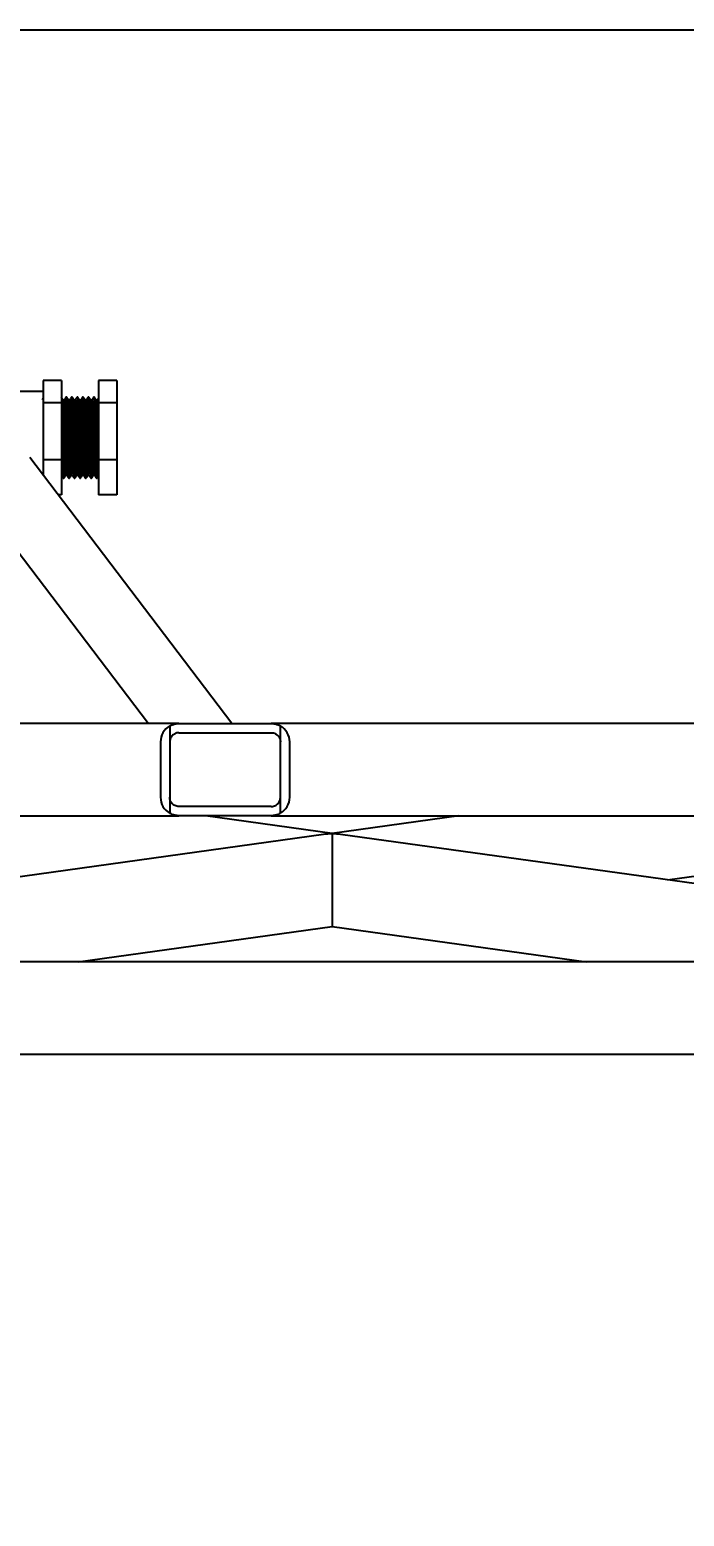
# Model space of a CAD drawing. Header units: millimetres. Extents: x -1160 to 841, y -1082 to 594.
# Drawn here: x 714.2 to 749.7, y 317.8 to 398.4 of the extents above; entities that cross this region are included whole.
import ezdxf

# ---------------------------------------------------------------- set-up
doc = ezdxf.new("R2010")
doc.units = ezdxf.units.MM
doc.layers.add('FORMAT', color=7, linetype='Continuous')
doc.styles.add('SLDTEXTSTYLE1', font='TXT', dxfattribs={"width": 0.7})
doc.dimstyles.new('SLDDIMSTYLE21', dxfattribs={"dimtxt": 3.5, "dimasz": 3.302, "dimexe": 0, "dimexo": 0.0625, "dimgap": 0.875, "dimtad": 1, "dimdec": 0, "dimlfac": 2, "dimrnd": 1e-09, "dimzin": 12, "dimdsep": 46, "dimtxsty": 'SLDTEXTSTYLE1', "dimsah": 1, "dimcen": 0.09, "dimadec": 0, "dimazin": 3, "dimtfac": 1, "dimtmove": 0, "dimatfit": 0, "dimfxl": 0, "dimfrac": 2, "dimtolj": 1, "dimarcsym": 0})

# ---------------------------------------------------------------- blocks, each defined once
blk = doc.blocks.new('_D_55')
at = {"layer": 'FORMAT'}
for p, q in [((714.721, 311.08), (691.876, 324.269)), ((700.159, 285.859), (715.221, 311.946)), ((714.721, 311.08), (723.381, 306.08)), ((708.82, 280.859), (723.881, 306.946)), ((723.381, 306.08), (728.88, 302.905))]:
    blk.add_line(p, q, dxfattribs=at)
for points in [[(714.721, 311.08), (712.115, 313.171), (711.607, 312.291)], [(723.381, 306.08), (725.987, 303.989), (726.495, 304.869)]]:
    blk.add_solid(points, dxfattribs=at)
at = {"layer": 'FORMAT', "char_height": 3.5, "attachment_point": 1, "rotation": 330, "style": 'SLDTEXTSTYLE1'}
for s, insert in [('%%c', (694.132, 328.176)), ('20', (698.527, 325.639)), ('H7/g6', (703.64, 322.687))]:
    blk.add_mtext(s, dxfattribs=dict(at, insert=insert))

msp = doc.modelspace()

# ---------------------------------------------------------------- linework, layer by layer
at = {"color": 7, "linetype": 'Continuous', "lineweight": 25}
for p, q in [((679.98271, 398.393468), (776.505219, 398.393468)), ((714.931709, 378.789848), (707.931709, 378.789848)), ((715.931709, 379.382362), (714.931709, 379.382362)), ((714.931709, 379.382362), (714.931709, 378.178553)), ((715.931709, 379.382362), (715.931709, 378.178553)), ((718.931709, 379.382362), (717.931709, 379.382362)), ((717.931709, 379.382362), (717.931709, 378.178553)), ((718.931709, 379.382362), (718.931709, 378.178553)), ((715.931709, 378.178553), (714.931709, 378.178553)), ((714.931709, 378.178553), (714.931709, 375.086039)), ((715.931709, 378.178553), (715.931709, 375.086039)), ((716.081349, 378.327469), (716.007311, 378.327469)), ((716.212709, 378.489848), (716.175209, 378.489848)), ((716.381349, 378.327469), (716.307311, 378.327469)), ((716.512709, 378.489848), (716.475209, 378.489848)), ((716.681349, 378.327469), (716.607311, 378.327469)), ((716.812709, 378.489848), (716.775209, 378.489848)), ((716.981349, 378.327469), (716.907311, 378.327469)), ((717.112709, 378.489848), (717.075209, 378.489848)), ((717.281349, 378.327469), (717.207311, 378.327469)), ((717.412709, 378.489848), (717.375209, 378.489848)), ((717.581349, 378.327469), (717.507311, 378.327469)), ((717.712709, 378.489848), (717.675209, 378.489848)), ((717.881349, 378.327469), (717.807311, 378.327469)), ((718.931709, 378.178553), (717.931709, 378.178553)), ((717.931709, 378.178553), (717.931709, 375.086039)), ((718.931709, 378.178553), (718.931709, 375.086039)), ((725.159014, 360.801012), (714.215476, 375.206185)), ((715.931709, 375.086039), (714.931709, 375.086039)), ((714.931709, 375.086039), (714.931709, 374.263395)), ((715.931709, 375.086039), (715.931709, 373.197335)), ((718.931709, 375.086039), (717.931709, 375.086039)), ((717.931709, 375.086039), (717.931709, 373.197335)), ((718.931709, 375.086039), (718.931709, 373.197335)), ((716.025209, 374.089848), (716.062709, 374.089848)), ((716.156349, 374.252228), (716.230413, 374.252228)), ((716.325209, 374.089848), (716.362709, 374.089848)), ((716.456349, 374.252228), (716.530413, 374.252228)), ((716.625209, 374.089848), (716.662709, 374.089848)), ((716.756349, 374.252228), (716.830413, 374.252228)), ((716.925209, 374.089848), (716.962709, 374.089848)), ((717.056349, 374.252228), (717.130413, 374.252228)), ((717.225209, 374.089848), (717.262709, 374.089848)), ((717.356349, 374.252228), (717.430413, 374.252228)), ((717.525209, 374.089848), (717.562709, 374.089848)), ((717.656349, 374.252228), (717.730413, 374.252228)), ((717.825209, 374.089848), (717.862709, 374.089848)), ((715.931709, 373.197335), (715.741589, 373.197335)), ((718.931709, 373.197335), (717.931709, 373.197335)), ((711.504855, 372.823114), (720.637986, 360.801012)), ((722.297737, 360.801012), (704.297737, 360.801012)), ((721.797737, 360.667037), (721.797737, 355.934986)), ((722.297737, 360.801012), (727.297737, 360.801012)), ((722.297737, 360.301012), (727.297737, 360.301012)), ((755.897737, 360.801012), (727.297737, 360.801012)), ((727.797737, 355.934986), (727.797737, 360.667037)), ((721.297737, 359.801012), (721.297737, 356.801012)), ((728.297737, 356.801012), (728.297737, 359.801012)), ((727.297737, 356.301012), (722.297737, 356.301012)), ((704.297737, 355.801012), (722.297737, 355.801012)), ((727.297737, 355.801012), (722.297737, 355.801012)), ((730.597737, 354.847411), (723.730516, 355.801012)), ((727.297737, 355.801012), (755.897737, 355.801012)), ((737.464959, 355.801012), (730.597737, 354.847411)), ((730.136094, 354.783306), (700.597737, 350.681534)), ((730.597737, 354.815153), (730.597737, 354.847411)), ((730.597737, 354.815153), (730.597737, 349.799435)), ((760.597737, 350.681534), (731.059381, 354.783306)), ((748.773897, 352.323423), (760.597737, 353.965312)), ((716.841622, 347.889225), (730.597737, 349.799435)), ((730.597737, 349.799435), (744.353852, 347.889225)), ((776.936279, 347.889225), (684.259196, 347.889225)), ((684.52232, 342.889225), (776.673155, 342.889225))]:
    msp.add_line(p, q, dxfattribs=at)
for centre, start, end in [((722.297737, 359.801012), 120, 180), ((727.297737, 359.801012), 0, 60), ((722.297737, 356.801012), 180, 240), ((727.297737, 356.801012), 300, 0)]:
    msp.add_arc(centre, 1, start, end, dxfattribs=at)
for start_param, end_param in [(1.570796327, 1.730847241), (1.410745413, 1.570796327)]:
    msp.add_ellipse((730.597737, 352.323423), major_axis=(2.896707, 0), ratio=0.86019401, start_param=start_param, end_param=end_param, dxfattribs=at)
for points, knots in [([(714.931709, 378.416249), (714.929942, 378.413192), (714.914916, 378.387183), (714.899888, 378.361174), (714.886626, 378.338223)], [0, 0, 0, 0, 0.11753908, 1, 1, 1, 1]), ([(716.008267, 378.325813), (715.992618, 378.352896), (715.967098, 378.397063), (715.941579, 378.441231), (715.931709, 378.458315)], [0, 0, 0, 0, 0.613214434, 1, 1, 1, 1]), ([(715.931709, 378.320523), (715.931782, 378.31967), (715.936095, 378.269233), (715.944187, 378.039179), (715.956422, 377.641024), (715.9695, 377.132973), (715.981709, 376.572248), (715.993916, 375.991194), (716.007001, 375.430416), (716.01921, 374.929155), (716.031412, 374.517972), (716.044516, 374.23569), (716.054598, 374.093398), (716.060705, 374.104725), (716.062709, 374.108443)], [0, 0, 0, 0, 0.001630017, 0.096345826, 0.191061634, 0.287423066, 0.382138875, 0.476854683, 0.573216116, 0.667931924, 0.762647733, 0.859009165, 0.953724973, 1, 1, 1, 1]), ([(716.008363, 378.310003), (716.009813, 378.311686), (716.015401, 378.318175), (716.025772, 378.185371), (716.037953, 377.921605), (716.050167, 377.53814), (716.063251, 377.071579), (716.075459, 376.551183), (716.087666, 376.013297), (716.100751, 375.493834), (716.11296, 375.029591), (716.125162, 374.64875), (716.138266, 374.387307), (716.148347, 374.255521), (716.154453, 374.266009), (716.156457, 374.26945)], [0, 0, 0, 0, 0.029913242, 0.115304435, 0.199237119, 0.283169802, 0.368560996, 0.452493679, 0.536426362, 0.621817556, 0.705750239, 0.789682923, 0.875074116, 0.9590068, 1, 1, 1, 1]), ([(716.173351, 378.488325), (716.157704, 378.461242), (716.126411, 378.407078), (716.095116, 378.352916), (716.079469, 378.325835)], [0, 0, 0, 0, 0.500009864, 1, 1, 1, 1]), ([(716.081449, 378.310248), (716.083529, 378.31341), (716.08974, 378.322854), (716.100765, 378.186716), (716.112955, 377.921247), (716.125167, 377.538238), (716.138251, 377.071553), (716.150459, 376.551188), (716.162666, 376.013303), (716.175751, 375.493808), (716.18796, 375.029689), (716.200161, 374.648379), (716.213268, 374.38871), (716.222723, 374.259925), (716.228195, 374.267348), (716.229566, 374.269209)], [0, 0, 0, 0, 0.042988898, 0.128366343, 0.212285512, 0.296204682, 0.381582127, 0.465501296, 0.549420466, 0.634797911, 0.718717081, 0.80263625, 0.888013695, 0.971932865, 1, 1, 1, 1]), ([(716.175209, 378.471254), (716.177285, 378.474659), (716.183493, 378.484838), (716.194515, 378.337872), (716.206705, 378.051256), (716.218917, 377.637723), (716.232001, 377.133847), (716.244209, 376.572016), (716.256416, 375.991258), (716.269501, 375.430399), (716.28171, 374.929159), (716.293912, 374.517971), (716.307016, 374.23569), (716.317098, 374.093398), (716.323205, 374.104725), (716.325209, 374.108443)], [0, 0, 0, 0, 0.042374003, 0.126667019, 0.209520511, 0.292374003, 0.376667019, 0.459520511, 0.542374003, 0.626667019, 0.709520511, 0.792374003, 0.876667019, 0.959520511, 1, 1, 1, 1]), ([(716.308267, 378.325813), (716.292618, 378.352897), (716.261318, 378.407065), (716.230021, 378.461235), (716.214372, 378.488321)], [0, 0, 0, 0, 0.4999887482, 1, 1, 1, 1]), ([(716.214477, 378.47101), (716.215971, 378.472929), (716.221604, 378.480164), (716.232021, 378.336541), (716.244203, 378.05161), (716.256417, 377.637627), (716.269501, 377.133872), (716.281709, 376.572009), (716.293916, 375.99126), (716.307001, 375.430398), (716.31921, 374.929159), (716.331412, 374.517971), (716.344516, 374.23569), (716.354598, 374.093398), (716.360705, 374.104725), (716.362709, 374.108443)], [0, 0, 0, 0, 0.030813237, 0.116123865, 0.199977591, 0.283831317, 0.369141945, 0.45299567, 0.536849396, 0.622160024, 0.70601375, 0.789867476, 0.875178104, 0.959031829, 1, 1, 1, 1]), ([(716.308363, 378.310003), (716.309813, 378.311686), (716.315401, 378.318175), (716.325772, 378.185371), (716.337953, 377.921605), (716.350167, 377.53814), (716.363251, 377.071579), (716.375459, 376.551183), (716.387666, 376.013297), (716.400751, 375.493834), (716.41296, 375.029591), (716.425162, 374.64875), (716.438266, 374.387307), (716.448347, 374.255521), (716.454453, 374.266009), (716.456457, 374.26945)], [0, 0, 0, 0, 0.029913242, 0.115304435, 0.199237119, 0.283169802, 0.368560996, 0.452493679, 0.536426362, 0.621817556, 0.705750239, 0.789682923, 0.875074116, 0.9590068, 1, 1, 1, 1]), ([(716.473351, 378.488325), (716.457704, 378.461242), (716.426411, 378.407078), (716.395116, 378.352916), (716.379469, 378.325835)], [0, 0, 0, 0, 0.500009864, 1, 1, 1, 1]), ([(716.381449, 378.310248), (716.383529, 378.31341), (716.38974, 378.322854), (716.400765, 378.186716), (716.412955, 377.921247), (716.425167, 377.538238), (716.438251, 377.071553), (716.450459, 376.551188), (716.462666, 376.013303), (716.475751, 375.493808), (716.48796, 375.029689), (716.500161, 374.648379), (716.513268, 374.38871), (716.522723, 374.259925), (716.528195, 374.267348), (716.529566, 374.269209)], [0, 0, 0, 0, 0.042988898, 0.128366343, 0.212285512, 0.296204682, 0.381582127, 0.465501296, 0.549420466, 0.634797911, 0.718717081, 0.80263625, 0.888013695, 0.971932865, 1, 1, 1, 1]), ([(716.475209, 378.471254), (716.477285, 378.474659), (716.483493, 378.484838), (716.494515, 378.337872), (716.506705, 378.051256), (716.518917, 377.637723), (716.532001, 377.133847), (716.544209, 376.572016), (716.556416, 375.991258), (716.569501, 375.430399), (716.58171, 374.929159), (716.593912, 374.517971), (716.607016, 374.23569), (716.617098, 374.093398), (716.623205, 374.104725), (716.625209, 374.108443)], [0, 0, 0, 0, 0.042374003, 0.126667019, 0.209520511, 0.292374003, 0.376667019, 0.459520511, 0.542374003, 0.626667019, 0.709520511, 0.792374003, 0.876667019, 0.959520511, 1, 1, 1, 1]), ([(716.608267, 378.325813), (716.592618, 378.352897), (716.561318, 378.407065), (716.530021, 378.461235), (716.514372, 378.488321)], [0, 0, 0, 0, 0.499988748, 1, 1, 1, 1]), ([(716.514477, 378.47101), (716.515971, 378.472929), (716.521604, 378.480164), (716.532021, 378.336541), (716.544203, 378.05161), (716.556417, 377.637627), (716.569501, 377.133872), (716.581709, 376.572009), (716.593916, 375.99126), (716.607001, 375.430398), (716.61921, 374.929159), (716.631412, 374.517971), (716.644516, 374.23569), (716.654598, 374.093398), (716.660705, 374.104725), (716.662709, 374.108443)], [0, 0, 0, 0, 0.030813237, 0.116123865, 0.199977591, 0.283831317, 0.369141945, 0.45299567, 0.536849396, 0.622160024, 0.70601375, 0.789867476, 0.875178104, 0.959031829, 1, 1, 1, 1]), ([(716.608363, 378.310003), (716.609813, 378.311686), (716.615401, 378.318175), (716.625772, 378.185371), (716.637953, 377.921605), (716.650167, 377.53814), (716.663251, 377.071579), (716.675459, 376.551183), (716.687666, 376.013297), (716.700751, 375.493834), (716.71296, 375.029591), (716.725162, 374.64875), (716.738266, 374.387307), (716.748347, 374.255521), (716.754453, 374.266009), (716.756457, 374.26945)], [0, 0, 0, 0, 0.029913242, 0.115304435, 0.199237119, 0.283169802, 0.368560996, 0.452493679, 0.536426362, 0.621817556, 0.705750239, 0.789682923, 0.875074116, 0.9590068, 1, 1, 1, 1]), ([(716.773351, 378.488325), (716.757704, 378.461242), (716.726411, 378.407078), (716.695116, 378.352916), (716.679469, 378.325835)], [0, 0, 0, 0, 0.500009864, 1, 1, 1, 1]), ([(716.681449, 378.310248), (716.683529, 378.31341), (716.68974, 378.322854), (716.700765, 378.186716), (716.712955, 377.921247), (716.725167, 377.538238), (716.738251, 377.071553), (716.750459, 376.551188), (716.762666, 376.013303), (716.775751, 375.493808), (716.78796, 375.029689), (716.800161, 374.648379), (716.813268, 374.38871), (716.822723, 374.259925), (716.828195, 374.267348), (716.829566, 374.269209)], [0, 0, 0, 0, 0.042988898, 0.128366343, 0.212285512, 0.296204682, 0.381582127, 0.465501296, 0.549420466, 0.634797911, 0.718717081, 0.80263625, 0.888013695, 0.971932865, 1, 1, 1, 1]), ([(716.775209, 378.471254), (716.777285, 378.474659), (716.783493, 378.484838), (716.794515, 378.337872), (716.806705, 378.051256), (716.818917, 377.637723), (716.832001, 377.133847), (716.844209, 376.572016), (716.856416, 375.991258), (716.869501, 375.430399), (716.88171, 374.929159), (716.893912, 374.517971), (716.907016, 374.23569), (716.917098, 374.093398), (716.923205, 374.104725), (716.925209, 374.108443)], [0, 0, 0, 0, 0.042374003, 0.126667019, 0.209520511, 0.292374003, 0.376667019, 0.459520511, 0.542374003, 0.626667019, 0.709520511, 0.792374003, 0.876667019, 0.959520511, 1, 1, 1, 1]), ([(716.908267, 378.325813), (716.892618, 378.352897), (716.861318, 378.407065), (716.830021, 378.461235), (716.814372, 378.488321)], [0, 0, 0, 0, 0.499988748, 1, 1, 1, 1]), ([(716.814477, 378.47101), (716.815971, 378.472929), (716.821604, 378.480164), (716.832021, 378.336541), (716.844203, 378.05161), (716.856417, 377.637627), (716.869501, 377.133872), (716.881709, 376.572009), (716.893916, 375.99126), (716.907001, 375.430398), (716.91921, 374.929159), (716.931412, 374.517971), (716.944516, 374.23569), (716.954598, 374.093398), (716.960705, 374.104725), (716.962709, 374.108443)], [0, 0, 0, 0, 0.030813237, 0.116123865, 0.199977591, 0.283831317, 0.369141945, 0.45299567, 0.536849396, 0.622160024, 0.70601375, 0.789867476, 0.875178104, 0.959031829, 1, 1, 1, 1]), ([(716.908363, 378.310003), (716.909813, 378.311686), (716.915401, 378.318175), (716.925772, 378.185371), (716.937953, 377.921605), (716.950167, 377.53814), (716.963251, 377.071579), (716.975459, 376.551183), (716.987666, 376.013297), (717.000751, 375.493834), (717.01296, 375.029591), (717.025162, 374.64875), (717.038266, 374.387307), (717.048347, 374.255521), (717.054453, 374.266009), (717.056457, 374.26945)], [0, 0, 0, 0, 0.029913242, 0.115304435, 0.199237119, 0.283169802, 0.368560996, 0.452493679, 0.536426362, 0.621817556, 0.705750239, 0.789682923, 0.875074116, 0.9590068, 1, 1, 1, 1]), ([(717.073351, 378.488325), (717.057704, 378.461242), (717.026411, 378.407078), (716.995116, 378.352916), (716.979469, 378.325835)], [0, 0, 0, 0, 0.500009864, 1, 1, 1, 1]), ([(716.981449, 378.310248), (716.983529, 378.31341), (716.98974, 378.322854), (717.000765, 378.186716), (717.012955, 377.921247), (717.025167, 377.538238), (717.038251, 377.071553), (717.050459, 376.551188), (717.062666, 376.013303), (717.075751, 375.493808), (717.08796, 375.029689), (717.100161, 374.648379), (717.113268, 374.38871), (717.122723, 374.259925), (717.128195, 374.267348), (717.129566, 374.269209)], [0, 0, 0, 0, 0.042988898, 0.128366343, 0.212285512, 0.296204682, 0.381582127, 0.465501296, 0.549420466, 0.634797911, 0.718717081, 0.80263625, 0.888013695, 0.971932865, 1, 1, 1, 1]), ([(717.075209, 378.471254), (717.077285, 378.474659), (717.083493, 378.484838), (717.094515, 378.337872), (717.106705, 378.051256), (717.118917, 377.637723), (717.132001, 377.133847), (717.144209, 376.572016), (717.156416, 375.991258), (717.169501, 375.430399), (717.18171, 374.929159), (717.193912, 374.517971), (717.207016, 374.23569), (717.217098, 374.093398), (717.223205, 374.104725), (717.225209, 374.108443)], [0, 0, 0, 0, 0.042374003, 0.126667019, 0.209520511, 0.292374003, 0.376667019, 0.459520511, 0.542374003, 0.626667019, 0.709520511, 0.792374003, 0.876667019, 0.959520511, 1, 1, 1, 1]), ([(717.208267, 378.325813), (717.192618, 378.352897), (717.161318, 378.407065), (717.130021, 378.461235), (717.114372, 378.488321)], [0, 0, 0, 0, 0.499988748, 1, 1, 1, 1]), ([(717.114477, 378.47101), (717.115971, 378.472929), (717.121604, 378.480164), (717.132021, 378.336541), (717.144203, 378.05161), (717.156417, 377.637627), (717.169501, 377.133872), (717.181709, 376.572009), (717.193916, 375.99126), (717.207001, 375.430398), (717.21921, 374.929159), (717.231412, 374.517971), (717.244516, 374.23569), (717.254598, 374.093398), (717.260705, 374.104725), (717.262709, 374.108443)], [0, 0, 0, 0, 0.030813237, 0.116123865, 0.199977591, 0.283831317, 0.369141945, 0.45299567, 0.536849396, 0.622160024, 0.70601375, 0.789867476, 0.875178104, 0.959031829, 1, 1, 1, 1]), ([(717.208363, 378.310003), (717.209813, 378.311686), (717.215401, 378.318175), (717.225772, 378.185371), (717.237953, 377.921605), (717.250167, 377.53814), (717.263251, 377.071579), (717.275459, 376.551183), (717.287666, 376.013297), (717.300751, 375.493834), (717.31296, 375.029591), (717.325162, 374.64875), (717.338266, 374.387307), (717.348347, 374.255521), (717.354453, 374.266009), (717.356457, 374.26945)], [0, 0, 0, 0, 0.029913242, 0.115304435, 0.199237119, 0.283169802, 0.368560996, 0.452493679, 0.536426362, 0.621817556, 0.705750239, 0.789682923, 0.875074116, 0.9590068, 1, 1, 1, 1]), ([(717.373351, 378.488325), (717.357704, 378.461242), (717.326411, 378.407078), (717.295116, 378.352916), (717.279469, 378.325835)], [0, 0, 0, 0, 0.500009864, 1, 1, 1, 1]), ([(717.281449, 378.310248), (717.283529, 378.31341), (717.28974, 378.322854), (717.300765, 378.186716), (717.312955, 377.921247), (717.325167, 377.538238), (717.338251, 377.071553), (717.350459, 376.551188), (717.362666, 376.013303), (717.375751, 375.493808), (717.38796, 375.029689), (717.400161, 374.648379), (717.413268, 374.38871), (717.422723, 374.259925), (717.428195, 374.267348), (717.429566, 374.269209)], [0, 0, 0, 0, 0.042988898, 0.128366343, 0.212285512, 0.296204682, 0.381582127, 0.465501296, 0.549420466, 0.634797911, 0.718717081, 0.80263625, 0.888013695, 0.971932865, 1, 1, 1, 1]), ([(717.375209, 378.471254), (717.377285, 378.474659), (717.383493, 378.484838), (717.394515, 378.337872), (717.406705, 378.051256), (717.418917, 377.637723), (717.432001, 377.133847), (717.444209, 376.572016), (717.456416, 375.991258), (717.469501, 375.430399), (717.48171, 374.929159), (717.493912, 374.517971), (717.507016, 374.23569), (717.517098, 374.093398), (717.523205, 374.104725), (717.525209, 374.108443)], [0, 0, 0, 0, 0.042374003, 0.126667019, 0.209520511, 0.292374003, 0.376667019, 0.459520511, 0.542374003, 0.626667019, 0.709520511, 0.792374003, 0.876667019, 0.959520511, 1, 1, 1, 1]), ([(717.508267, 378.325813), (717.492618, 378.352897), (717.461318, 378.407065), (717.430021, 378.461235), (717.414372, 378.488321)], [0, 0, 0, 0, 0.4999887482, 1, 1, 1, 1]), ([(717.414477, 378.47101), (717.415971, 378.472929), (717.421604, 378.480164), (717.432021, 378.336541), (717.444203, 378.05161), (717.456417, 377.637627), (717.469501, 377.133872), (717.481709, 376.572009), (717.493916, 375.99126), (717.507001, 375.430398), (717.51921, 374.929159), (717.531412, 374.517971), (717.544516, 374.23569), (717.554598, 374.093398), (717.560705, 374.104725), (717.562709, 374.108443)], [0, 0, 0, 0, 0.030813237, 0.116123865, 0.199977591, 0.283831317, 0.369141945, 0.45299567, 0.536849396, 0.622160024, 0.70601375, 0.789867476, 0.875178104, 0.959031829, 1, 1, 1, 1]), ([(717.508363, 378.310003), (717.509813, 378.311686), (717.515401, 378.318175), (717.525772, 378.185371), (717.537953, 377.921605), (717.550167, 377.53814), (717.563251, 377.071579), (717.575459, 376.551183), (717.587666, 376.013297), (717.600751, 375.493834), (717.61296, 375.029591), (717.625162, 374.64875), (717.638266, 374.387307), (717.648347, 374.255521), (717.654453, 374.266009), (717.656457, 374.26945)], [0, 0, 0, 0, 0.029913242, 0.115304435, 0.199237119, 0.283169802, 0.368560996, 0.452493679, 0.536426362, 0.621817556, 0.705750239, 0.789682923, 0.875074116, 0.9590068, 1, 1, 1, 1]), ([(717.673351, 378.488325), (717.657704, 378.461242), (717.626411, 378.407078), (717.595116, 378.352916), (717.579469, 378.325835)], [0, 0, 0, 0, 0.500009864, 1, 1, 1, 1]), ([(717.581449, 378.310248), (717.583529, 378.31341), (717.58974, 378.322854), (717.600765, 378.186716), (717.612955, 377.921247), (717.625167, 377.538238), (717.638251, 377.071553), (717.650459, 376.551188), (717.662666, 376.013303), (717.675751, 375.493808), (717.68796, 375.029689), (717.700161, 374.648379), (717.713268, 374.38871), (717.722723, 374.259925), (717.728195, 374.267348), (717.729566, 374.269209)], [0, 0, 0, 0, 0.042988898, 0.128366343, 0.212285512, 0.296204682, 0.381582127, 0.465501296, 0.549420466, 0.634797911, 0.718717081, 0.80263625, 0.888013695, 0.971932865, 1, 1, 1, 1]), ([(717.675209, 378.471254), (717.677285, 378.474659), (717.683493, 378.484838), (717.694515, 378.337872), (717.706705, 378.051256), (717.718917, 377.637723), (717.732001, 377.133847), (717.744209, 376.572016), (717.756416, 375.991258), (717.769501, 375.430399), (717.78171, 374.929159), (717.793912, 374.517971), (717.807016, 374.23569), (717.817098, 374.093398), (717.823205, 374.104725), (717.825209, 374.108443)], [0, 0, 0, 0, 0.042374003, 0.126667019, 0.209520511, 0.292374003, 0.376667019, 0.459520511, 0.542374003, 0.626667019, 0.709520511, 0.792374003, 0.876667019, 0.959520511, 1, 1, 1, 1]), ([(717.808267, 378.325813), (717.792618, 378.352897), (717.761318, 378.407065), (717.730021, 378.461235), (717.714372, 378.488321)], [0, 0, 0, 0, 0.4999887482, 1, 1, 1, 1]), ([(717.714477, 378.47101), (717.715971, 378.472929), (717.721604, 378.480164), (717.732021, 378.336541), (717.744203, 378.05161), (717.756417, 377.637627), (717.769501, 377.133872), (717.781709, 376.572009), (717.793916, 375.99126), (717.807001, 375.430398), (717.81921, 374.929159), (717.831412, 374.517971), (717.844516, 374.23569), (717.854598, 374.093398), (717.860705, 374.104725), (717.862709, 374.108443)], [0, 0, 0, 0, 0.030813237, 0.116123865, 0.199977591, 0.283831317, 0.369141945, 0.45299567, 0.536849396, 0.622160024, 0.70601375, 0.789867476, 0.875178104, 0.959031829, 1, 1, 1, 1]), ([(717.808363, 378.310003), (717.809813, 378.311686), (717.815401, 378.318175), (717.825772, 378.18537), (717.837953, 377.921606), (717.850167, 377.538135), (717.863251, 377.071598), (717.875459, 376.551113), (717.887666, 376.013559), (717.900752, 375.492846), (717.912959, 375.033207), (717.923108, 374.702255), (717.92954, 374.578607), (717.931709, 374.536916)], [0, 0, 0, 0, 0.035937066, 0.138524039, 0.239358793, 0.340193547, 0.442780521, 0.543615275, 0.644450029, 0.747037002, 0.847871756, 0.94870651, 1, 1, 1, 1]), ([(717.931709, 378.416249), (717.929942, 378.413192), (717.91253, 378.383053), (717.895116, 378.352916), (717.879469, 378.325835)], [0, 0, 0, 0, 0.101434763, 1, 1, 1, 1]), ([(717.881449, 378.310248), (717.883529, 378.313393), (717.88974, 378.322784), (717.900765, 378.187338), (717.912955, 377.919008), (717.923108, 377.609424), (717.92954, 377.37295), (717.931709, 377.293218)], [0, 0, 0, 0, 0.1268507936, 0.3787808789, 0.6264079142, 0.8740349494, 1, 1, 1, 1]), ([(715.931709, 377.129619), (715.931782, 377.126779), (715.936095, 376.958918), (715.944187, 376.56684), (715.956422, 375.992672), (715.9695, 375.430024), (715.98171, 374.929259), (715.993912, 374.517944), (716.007016, 374.235697), (716.017098, 374.093397), (716.023205, 374.104725), (716.025209, 374.108443)], [0, 0, 0, 0, 0.002282267, 0.134899024, 0.26751578, 0.402436664, 0.535053421, 0.667670177, 0.802591061, 0.935207817, 1, 1, 1, 1]), ([(715.931709, 374.249985), (715.946609, 374.224197), (715.977158, 374.171326), (716.007704, 374.118454), (716.023351, 374.091372)], [0, 0, 0, 0, 0.487769952, 1, 1, 1, 1]), ([(716.064372, 374.091376), (716.080021, 374.118462), (716.111318, 374.172631), (716.142618, 374.2268), (716.158267, 374.253884)], [0, 0, 0, 0, 0.500011252, 1, 1, 1, 1]), ([(716.229469, 374.253862), (716.245116, 374.226781), (716.276411, 374.172618), (716.307704, 374.118454), (716.323351, 374.091372)], [0, 0, 0, 0, 0.4999901355, 1, 1, 1, 1]), ([(716.364372, 374.091376), (716.380021, 374.118462), (716.411318, 374.172631), (716.442618, 374.2268), (716.458267, 374.253884)], [0, 0, 0, 0, 0.500011252, 1, 1, 1, 1]), ([(716.529469, 374.253862), (716.545116, 374.226781), (716.576411, 374.172618), (716.607704, 374.118454), (716.623351, 374.091372)], [0, 0, 0, 0, 0.4999901355, 1, 1, 1, 1]), ([(716.664372, 374.091376), (716.680021, 374.118462), (716.711318, 374.172631), (716.742618, 374.2268), (716.758267, 374.253884)], [0, 0, 0, 0, 0.500011252, 1, 1, 1, 1]), ([(716.829469, 374.253862), (716.845116, 374.226781), (716.876411, 374.172618), (716.907704, 374.118454), (716.923351, 374.091372)], [0, 0, 0, 0, 0.4999901355, 1, 1, 1, 1]), ([(716.964372, 374.091376), (716.980021, 374.118462), (717.011318, 374.172631), (717.042618, 374.2268), (717.058267, 374.253884)], [0, 0, 0, 0, 0.500011252, 1, 1, 1, 1]), ([(717.129469, 374.253862), (717.145116, 374.226781), (717.176411, 374.172618), (717.207704, 374.118454), (717.223351, 374.091372)], [0, 0, 0, 0, 0.4999901355, 1, 1, 1, 1]), ([(717.264372, 374.091376), (717.280021, 374.118462), (717.311318, 374.172631), (717.342618, 374.2268), (717.358267, 374.253884)], [0, 0, 0, 0, 0.500011252, 1, 1, 1, 1]), ([(717.429469, 374.253862), (717.445116, 374.226781), (717.476411, 374.172618), (717.507704, 374.118454), (717.523351, 374.091372)], [0, 0, 0, 0, 0.4999901355, 1, 1, 1, 1]), ([(717.564372, 374.091376), (717.580021, 374.118462), (717.611318, 374.172631), (717.642618, 374.2268), (717.658267, 374.253884)], [0, 0, 0, 0, 0.500011252, 1, 1, 1, 1]), ([(717.729469, 374.253862), (717.745116, 374.226781), (717.776411, 374.172618), (717.807704, 374.118454), (717.823351, 374.091372)], [0, 0, 0, 0, 0.4999901355, 1, 1, 1, 1]), ([(717.864372, 374.091376), (717.880021, 374.118462), (717.902466, 374.15731), (717.924912, 374.196157), (717.931709, 374.207919)], [0, 0, 0, 0, 0.697218445, 1, 1, 1, 1]), ([(721.797737, 360.667037), (721.797737, 360.667037), (721.808661, 360.673586), (721.851295, 360.696149), (721.883002, 360.712099), (721.967782, 360.746113), (722.020149, 360.763805), (722.14407, 360.791169), (722.215691, 360.801012), (722.297737, 360.801012)], [0, 0, 0, 0, 0.25, 0.25, 0.5, 0.5, 0.75, 0.75, 1, 1, 1, 1]), ([(722.297737, 360.301012), (722.212195, 360.301012), (722.138495, 360.280215), (722.043567, 360.233037), (722.01474, 360.214526), (721.963015, 360.173896), (721.939981, 360.1517), (721.87879, 360.08096), (721.84848, 360.028318), (721.817996, 359.944966), (721.810383, 359.916494), (721.800265, 359.859072), (721.797737, 359.829934), (721.797737, 359.801012)], [0, 0, 0, 0, 0.25, 0.25, 0.375, 0.375, 0.5, 0.5, 0.75, 0.75, 0.875, 0.875, 1, 1, 1, 1]), ([(727.297737, 360.801012), (727.379785, 360.801012), (727.451402, 360.79117), (727.575309, 360.763809), (727.627649, 360.746129), (727.71246, 360.712106), (727.744174, 360.696152), (727.786815, 360.673586), (727.797737, 360.667037), (727.797737, 360.667037)], [0, 0, 0, 0, 0.25, 0.25, 0.5, 0.5, 0.75, 0.75, 1, 1, 1, 1]), ([(727.297737, 360.301012), (727.38328, 360.301012), (727.456979, 360.280215), (727.551908, 360.233037), (727.580735, 360.214526), (727.63246, 360.173896), (727.655494, 360.1517), (727.716685, 360.08096), (727.746995, 360.028318), (727.777479, 359.944966), (727.785091, 359.916494), (727.79521, 359.859072), (727.797737, 359.829934), (727.797737, 359.801012)], [0, 0, 0, 0, 0.25, 0.25, 0.375, 0.375, 0.5, 0.5, 0.75, 0.75, 0.875, 0.875, 1, 1, 1, 1]), ([(722.297737, 356.301012), (722.212195, 356.301012), (722.138495, 356.321808), (722.043567, 356.368986), (722.01474, 356.387497), (721.963015, 356.428128), (721.939981, 356.450323), (721.87879, 356.521063), (721.84848, 356.573705), (721.817996, 356.657057), (721.810383, 356.68553), (721.800265, 356.742951), (721.797737, 356.77209), (721.797737, 356.801012)], [0, 0, 0, 0, 0.25, 0.25, 0.375, 0.375, 0.5, 0.5, 0.75, 0.75, 0.875, 0.875, 1, 1, 1, 1]), ([(727.297737, 356.301012), (727.38328, 356.301012), (727.456979, 356.321808), (727.551908, 356.368986), (727.580735, 356.387497), (727.63246, 356.428128), (727.655494, 356.450323), (727.716685, 356.521063), (727.746995, 356.573705), (727.777479, 356.657057), (727.785091, 356.68553), (727.79521, 356.742951), (727.797737, 356.77209), (727.797737, 356.801012)], [0, 0, 0, 0, 0.25, 0.25, 0.375, 0.375, 0.5, 0.5, 0.75, 0.75, 0.875, 0.875, 1, 1, 1, 1]), ([(722.297737, 355.801012), (722.215689, 355.801012), (722.144073, 355.810854), (722.020165, 355.838214), (721.967826, 355.855895), (721.883015, 355.889917), (721.851301, 355.905871), (721.80866, 355.928438), (721.797737, 355.934986), (721.797737, 355.934986)], [0, 0, 0, 0, 0.25, 0.25, 0.5, 0.5, 0.75, 0.75, 1, 1, 1, 1]), ([(727.797737, 355.934986), (727.797737, 355.934986), (727.786814, 355.928437), (727.74418, 355.905874), (727.712473, 355.889924), (727.627693, 355.855911), (727.575326, 355.838218), (727.451405, 355.810854), (727.379783, 355.801012), (727.297737, 355.801012)], [0, 0, 0, 0, 0.25, 0.25, 0.5, 0.5, 0.75, 0.75, 1, 1, 1, 1])]:
    msp.add_open_spline(points, degree=3, knots=knots, dxfattribs=at)

# ---------------------------------------------------------------- dimensions: what is measured, and where the dimension line sits
at = {"layer": 'FORMAT'}
dim = msp.add_linear_dim(base=(723.380962, 306.079707), p1=(700.159423, 285.858822), p2=(708.819677, 280.858822), angle=330, text='%%c<>H7/g6', dimstyle='SLDDIMSTYLE21', dxfattribs=at)
dim.commit()
dim.dimension.update_dxf_attribs({"geometry": '_D_55', "text_midpoint": (701.617644, 318.644765), "dimtype": 160})

doc.saveas('drawing.dxf')
